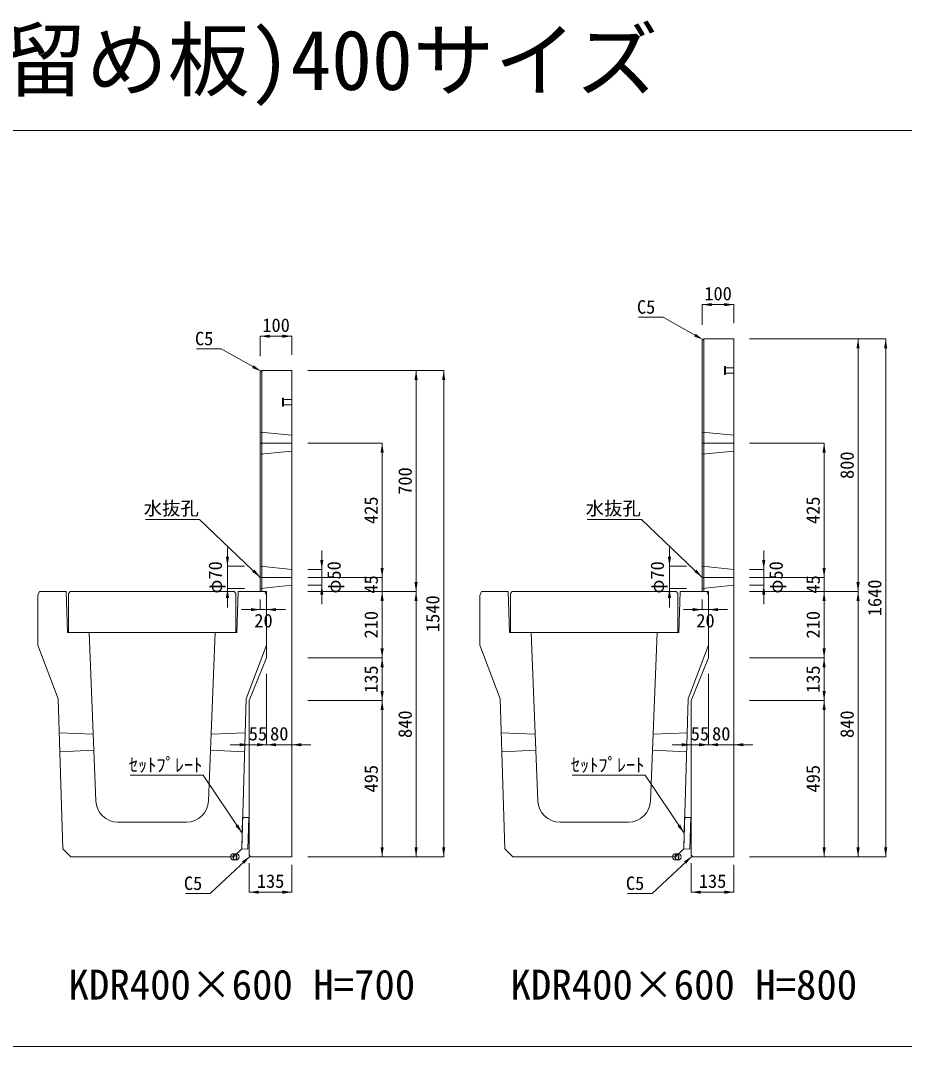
# Model space of a CAD drawing. Units: millimetres at full size, sheet at 1:40. Extents: x 172874 to 199766, y 869448 to 902797.
# Drawn here: x 194154 to 196954, y 881648 to 884897 of the extents above; entities that cross this region are included whole.
import ezdxf
from ezdxf.enums import TextEntityAlignment as Align

# ---------------------------------------------------------------- set-up
doc = ezdxf.new("R2010")
doc.units = ezdxf.units.MM
doc.header["$LTSCALE"] = 40
doc.header["$PDMODE"] = 32
doc.header["$PDSIZE"] = 20
for name, pattern in [('DASHED', [7.5, 6, -1.5]), ('USER2', [4.7625, 3.175, -1.5875]), ('USER3', [1.35, 0.75, -0.6])]:
    doc.linetypes.add(name, pattern=pattern)
for name, color, linetype, lineweight in [('セットプレート', 3, 'Continuous', 13), ('パネックスKDR', 2, 'Continuous', 13), ('図枠', 5, 'Continuous', 13), ('寸法線', 7, 'Continuous', 13), ('引出線', 4, 'Continuous', 13), ('本体', 2, 'Continuous', 13), ('補助線', 8, 'Continuous', 13), ('ｲﾝｻｰﾄ', 3, 'USER3', 5)]:
    doc.layers.add(name, color=color, linetype=linetype, lineweight=lineweight)
doc.layers.add('文字', color=7, linetype='Continuous')
doc.styles.add('ＭＳ ゴシック', font='')
doc.styles.get('ＭＳ ゴシック').set_extended_font_data('MS Gothic')

# ---------------------------------------------------------------- blocks, each defined once
blk = doc.blocks.new('filled_arrow')
at = {"color": 0, "linetype": 'Continuous', "lineweight": -2}
blk.add_solid([(7.5, 1.25), (0, 0), (7.5, -1.25)], dxfattribs=at)

msp = doc.modelspace()

# ---------------------------------------------------------------- linework, layer by layer
at = {"layer": 'セットプレート'}
for points in [[(194854.36, 882273.72), (194874.35, 882273.13), (194877.3, 882373.09), (194857.31, 882373.68)], [(196254.36, 882273.72), (196274.35, 882273.13), (196277.3, 882373.09), (196257.31, 882373.68)]]:
    msp.add_lwpolyline(points, close=True, dxfattribs=at)
at = {"layer": 'パネックスKDR'}
for p, q in [((196313.37, 883883.73), (196318.37, 883888.73)), ((196318.37, 883888.73), (196413.37, 883888.73)), ((196413.37, 883888.73), (196413.37, 882248.73)), ((196313.37, 883883.73), (196313.37, 883088.73)), ((194913.37, 883783.73), (194918.37, 883788.73)), ((194918.37, 883788.73), (195013.37, 883788.73)), ((195013.37, 883788.73), (195013.37, 882248.73)), ((194913.37, 883783.73), (194913.37, 883088.73)), ((194913.37, 883088.73), (194933.37, 883088.73)), ((194933.37, 883088.73), (194933.37, 882878.73)), ((196313.37, 883088.73), (196333.37, 883088.73)), ((196333.37, 883088.73), (196333.37, 882878.73)), ((194933.37, 882878.73), (194878.37, 882743.73)), ((196333.37, 882878.73), (196278.37, 882743.73)), ((194878.37, 882743.73), (194878.37, 882253.73)), ((196278.37, 882743.73), (196278.37, 882253.73)), ((194878.37, 882253.73), (194883.37, 882248.73)), ((194883.37, 882248.73), (195013.37, 882248.73)), ((196278.37, 882253.73), (196283.37, 882248.73)), ((196283.37, 882248.73), (196413.37, 882248.73))]:
    msp.add_line(p, q, dxfattribs=at)
at = {"layer": 'パネックスKDR', "lineweight": 5}
for p, q in [((196318.37, 883888.73), (196318.37, 883088.73)), ((194918.37, 883788.73), (194918.37, 883088.73))]:
    msp.add_line(p, q, dxfattribs=at)
at = {"layer": 'パネックスKDR', "linetype": 'DASHED', "lineweight": 9}
for p, q in [((194913.37, 883593.73), (195013.37, 883583.73)), ((196313.37, 883593.73), (196413.37, 883583.73)), ((194913.37, 883523.73), (195013.37, 883533.73)), ((196313.37, 883523.73), (196413.37, 883533.73)), ((194913.37, 883168.73), (195013.37, 883158.73)), ((196313.37, 883168.73), (196413.37, 883158.73)), ((194913.37, 883098.73), (195013.37, 883108.73)), ((196313.37, 883098.73), (196413.37, 883108.73))]:
    msp.add_line(p, q, dxfattribs=at)
at = {"layer": '図枠'}
for p, q in [((187274.21, 884548.33), (199766.29, 884548.33)), ((187274.21, 884548.33), (199766.29, 884548.33)), ((187274.21, 881648.33), (199766.29, 881648.33))]:
    msp.add_line(p, q, dxfattribs=at)
at = {"layer": '寸法線'}
for p, q in [((196313.37, 883997.28), (196413.37, 883997.28)), ((196313.37, 883933.73), (196313.37, 883997.28)), ((196413.37, 883938.73), (196413.37, 883997.28)), ((194913.37, 883897.28), (195013.37, 883897.28)), ((194913.37, 883833.73), (194913.37, 883897.28)), ((195013.37, 883838.73), (195013.37, 883897.28)), ((196463.37, 883888.73), (196894.21, 883888.73)), ((196463.37, 883888.73), (196806.71, 883888.73)), ((196806.71, 883088.73), (196806.71, 883888.73)), ((196894.21, 882248.73), (196894.21, 883888.73)), ((195063.37, 883788.73), (195494.21, 883788.73)), ((195063.37, 883788.73), (195406.71, 883788.73)), ((195406.71, 883088.73), (195406.71, 883788.73)), ((195494.21, 882248.73), (195494.21, 883788.73)), ((195063.37, 883558.73), (195299.21, 883558.73)), ((195299.21, 883133.73), (195299.21, 883558.73)), ((196463.37, 883558.73), (196699.21, 883558.73)), ((196699.21, 883133.73), (196699.21, 883558.73)), ((194809.3, 883228.73), (194809.3, 883038.73)), ((195108.04, 883218.73), (195108.04, 883048.73)), ((196209.3, 883228.73), (196209.3, 883038.73)), ((196508.04, 883218.73), (196508.04, 883048.73)), ((195299.21, 883028.73), (195299.21, 883193.73)), ((196699.21, 883028.73), (196699.21, 883193.73)), ((194863.37, 883168.73), (194809.3, 883168.73)), ((195063.37, 883158.73), (195108.04, 883158.73)), ((196263.37, 883168.73), (196209.3, 883168.73)), ((196463.37, 883158.73), (196508.04, 883158.73)), ((195063.37, 883133.73), (195299.21, 883133.73)), ((195063.37, 883133.73), (195299.21, 883133.73)), ((195063.37, 883108.73), (195108.04, 883108.73)), ((196463.37, 883133.73), (196699.21, 883133.73)), ((196463.37, 883133.73), (196699.21, 883133.73)), ((196463.37, 883108.73), (196508.04, 883108.73)), ((194863.37, 883098.73), (194809.3, 883098.73)), ((195063.37, 883088.73), (195406.71, 883088.73)), ((195063.37, 883088.73), (195299.21, 883088.73)), ((195063.37, 883088.73), (195406.71, 883088.73)), ((195063.37, 883088.73), (195299.21, 883088.73)), ((195299.21, 883088.73), (195299.21, 882878.73)), ((195406.71, 883088.73), (195406.71, 882248.73)), ((196263.37, 883098.73), (196209.3, 883098.73)), ((196463.37, 883088.73), (196806.71, 883088.73)), ((196463.37, 883088.73), (196699.21, 883088.73)), ((196463.37, 883088.73), (196806.71, 883088.73)), ((196463.37, 883088.73), (196699.21, 883088.73)), ((196699.21, 883088.73), (196699.21, 882878.73)), ((196806.71, 883088.73), (196806.71, 882248.73)), ((194913.37, 883063.73), (194913.37, 883031.65)), ((194933.37, 883063.73), (194933.37, 883031.65)), ((196313.37, 883063.73), (196313.37, 883031.65)), ((196333.37, 883063.73), (196333.37, 883031.65)), ((194853.37, 883031.65), (194993.37, 883031.65)), ((196253.37, 883031.65), (196393.37, 883031.65)), ((195063.37, 882878.73), (195299.21, 882878.73)), ((195063.37, 882878.73), (195299.21, 882878.73)), ((195299.21, 882878.73), (195299.21, 882743.73)), ((196463.37, 882878.73), (196699.21, 882878.73)), ((196463.37, 882878.73), (196699.21, 882878.73)), ((196699.21, 882878.73), (196699.21, 882743.73)), ((194933.37, 882828.73), (194933.37, 882603.73)), ((194933.37, 882828.73), (194933.37, 882603.73)), ((195013.37, 882828.73), (195013.37, 882603.73)), ((196333.37, 882828.73), (196333.37, 882603.73)), ((196333.37, 882828.73), (196333.37, 882603.73)), ((196413.37, 882828.73), (196413.37, 882603.73)), ((195063.37, 882743.73), (195299.21, 882743.73)), ((195063.37, 882743.73), (195299.21, 882743.73)), ((195299.21, 882743.73), (195299.21, 882248.73)), ((196463.37, 882743.73), (196699.21, 882743.73)), ((196463.37, 882743.73), (196699.21, 882743.73)), ((196699.21, 882743.73), (196699.21, 882248.73)), ((194878.37, 882693.73), (194878.37, 882603.73)), ((196278.37, 882693.73), (196278.37, 882603.73)), ((194993.37, 882603.73), (194818.37, 882603.73)), ((194873.37, 882603.73), (195073.37, 882603.73)), ((196393.37, 882603.73), (196218.37, 882603.73)), ((196273.37, 882603.73), (196473.37, 882603.73)), ((194878.37, 882228.73), (194878.37, 882136.93)), ((195063.37, 882248.73), (195494.21, 882248.73)), ((195063.37, 882248.73), (195406.71, 882248.73)), ((195063.37, 882248.73), (195299.21, 882248.73)), ((196278.37, 882228.73), (196278.37, 882136.93)), ((196463.37, 882248.73), (196894.21, 882248.73)), ((196463.37, 882248.73), (196806.71, 882248.73)), ((196463.37, 882248.73), (196699.21, 882248.73)), ((195013.37, 882223.73), (195013.37, 882136.93)), ((196413.37, 882223.73), (196413.37, 882136.93)), ((194878.37, 882136.93), (195013.37, 882136.93)), ((196278.37, 882136.93), (196413.37, 882136.93))]:
    msp.add_line(p, q, dxfattribs=at)
at = {"layer": '引出線'}
for points in [[(196315.87, 883886.23), (196189.5, 883957.31), (196111.73, 883957.31)], [(194915.87, 883786.23), (194789.5, 883857.31), (194711.73, 883857.31)], [(194913.37, 883133.73), (194720.91, 883317.18), (194549.17, 883317.18)], [(196313.37, 883133.73), (196120.91, 883317.18), (195949.17, 883317.18)], [(194855.84, 882323.7), (194732.18, 882507.17), (194500.82, 882507.17)], [(196255.84, 882323.7), (196132.18, 882507.17), (195900.82, 882507.17)], [(194880.87, 882251.23), (194754.5, 882132.58), (194676.73, 882132.58)], [(196280.87, 882251.23), (196154.5, 882132.58), (196076.73, 882132.58)]]:
    msp.add_lwpolyline(points, dxfattribs=at)
at = {"layer": '本体'}
for p, q in [((194214.37, 883088.73), (194208.37, 883076.73)), ((194208.37, 883076.73), (194208.37, 882918.73)), ((194214.37, 883088.73), (194298.37, 883088.73)), ((194298.37, 883088.73), (194302.37, 882958.73)), ((194843.37, 883088.73), (194839.37, 882958.73)), ((194843.37, 883088.73), (194927.37, 883088.73)), ((194927.37, 883088.73), (194933.37, 883076.73)), ((194933.37, 883076.73), (194933.37, 882918.73)), ((195614.37, 883088.73), (195608.37, 883076.73)), ((195608.37, 883076.73), (195608.37, 882918.73)), ((195614.37, 883088.73), (195698.37, 883088.73)), ((195698.37, 883088.73), (195702.37, 882958.73)), ((196243.37, 883088.73), (196239.37, 882958.73)), ((196243.37, 883088.73), (196327.37, 883088.73)), ((196327.37, 883088.73), (196333.37, 883076.73)), ((196333.37, 883076.73), (196333.37, 882918.73)), ((194302.37, 882958.73), (194370.87, 882958.73)), ((194370.87, 882958.73), (194392.18, 882425.93)), ((194770.87, 882958.73), (194749.56, 882425.93)), ((194770.87, 882958.73), (194839.37, 882958.73)), ((195702.37, 882958.73), (195770.87, 882958.73)), ((195770.87, 882958.73), (195792.18, 882425.93)), ((196170.87, 882958.73), (196149.56, 882425.93)), ((196170.87, 882958.73), (196239.37, 882958.73)), ((194208.37, 882918.73), (194273.37, 882748.73)), ((194933.37, 882918.73), (194868.37, 882748.73)), ((195608.37, 882918.73), (195673.37, 882748.73)), ((196333.37, 882918.73), (196268.37, 882748.73)), ((194273.37, 882748.73), (194287.38, 882273.72)), ((194868.37, 882748.73), (194854.36, 882273.72)), ((195673.37, 882748.73), (195687.38, 882273.72)), ((196268.37, 882748.73), (196254.36, 882273.72)), ((194462.13, 882358.73), (194679.61, 882358.73)), ((195862.13, 882358.73), (196079.61, 882358.73)), ((194287.38, 882273.72), (194313.11, 882248.73)), ((194828.63, 882248.73), (194854.36, 882273.72)), ((195687.38, 882273.72), (195713.11, 882248.73)), ((196228.63, 882248.73), (196254.36, 882273.72)), ((194313.11, 882248.73), (194828.63, 882248.73)), ((195713.11, 882248.73), (196228.63, 882248.73))]:
    msp.add_line(p, q, dxfattribs=at)
at = {"layer": '本体', "linetype": 'USER2'}
for p, q in [((194276.52, 882641.73), (194383.75, 882636.73)), ((194757.99, 882636.73), (194865.21, 882641.73)), ((195676.52, 882641.73), (195783.75, 882636.73)), ((196157.99, 882636.73), (196265.21, 882641.73)), ((194385.75, 882586.73), (194278.29, 882581.73)), ((194755.99, 882586.73), (194863.45, 882581.73)), ((195785.75, 882586.73), (195678.29, 882581.73)), ((196155.99, 882586.73), (196263.45, 882581.73))]:
    msp.add_line(p, q, dxfattribs=at)
at = {"layer": '本体', "lineweight": 20}
for points in [[(194305.87, 883082.73), (194310.87, 883088.73), (194830.87, 883088.73), (194835.87, 883082.73), (194835.87, 882958.73), (194305.87, 882958.73)], [(195705.87, 883082.73), (195710.87, 883088.73), (196230.87, 883088.73), (196235.87, 883082.73), (196235.87, 882958.73), (195705.87, 882958.73)]]:
    msp.add_lwpolyline(points, close=True, dxfattribs=at)
at = {"layer": '本体'}
for centre, start, end in [((194462.13, 882428.73), 182.29061, 270), ((194679.61, 882428.73), 270, 357.70939), ((195862.13, 882428.73), 182.29061, 270), ((196079.61, 882428.73), 270, 357.70939)]:
    msp.add_arc(centre, 70, start, end, dxfattribs=at)
at = {"layer": '補助線'}
for p, q in [((194913.37, 883558.73), (195013.37, 883558.73)), ((196313.37, 883558.73), (196413.37, 883558.73)), ((194913.37, 883133.73), (195013.37, 883133.73)), ((196313.37, 883133.73), (196413.37, 883133.73))]:
    msp.add_line(p, q, dxfattribs=at)
for p in [(194829.37, 882248.73), (194836.37, 882248.73), (194836.37, 882248.73), (196229.37, 882248.73), (196236.37, 882248.73), (196236.37, 882248.73)]:
    msp.add_point(p, dxfattribs=at)
at = {"layer": 'ｲﾝｻｰﾄ'}
for p, q in [((196383.37, 883801.23), (196383.37, 883776.23)), ((196386.37, 883801.23), (196383.37, 883801.23)), ((196386.37, 883776.23), (196386.37, 883801.23)), ((196413.37, 883797.23), (196386.37, 883797.23)), ((196383.37, 883776.23), (196386.37, 883776.23)), ((196386.37, 883780.23), (196413.37, 883780.23)), ((194983.37, 883701.23), (194983.37, 883676.23)), ((194986.37, 883701.23), (194983.37, 883701.23)), ((194986.37, 883676.23), (194986.37, 883701.23)), ((195013.37, 883697.23), (194986.37, 883697.23)), ((194983.37, 883676.23), (194986.37, 883676.23)), ((194986.37, 883680.23), (195013.37, 883680.23))]:
    msp.add_line(p, q, dxfattribs=at)

# ---------------------------------------------------------------- block references
at = {"layer": '寸法線', "xscale": 4, "yscale": 4}
for p in [(196313.37, 883997.28), (194913.37, 883897.28), (194933.37, 883031.65), (196333.37, 883031.65), (194933.37, 882603.73), (195013.37, 882603.73), (196333.37, 882603.73), (196413.37, 882603.73), (194878.37, 882136.93), (196278.37, 882136.93)]:
    msp.add_blockref('filled_arrow', p, dxfattribs=at)
for p, rotation in [((196413.37, 883997.28), 180), ((195013.37, 883897.28), 180), ((196806.71, 883888.73), 270), ((196894.21, 883888.73), 270), ((195406.71, 883788.73), 270), ((195494.21, 883788.73), 270), ((195299.21, 883558.73), 270), ((196699.21, 883558.73), 270), ((194809.3, 883168.73), 90), ((195108.04, 883158.73), 90), ((196209.3, 883168.73), 90), ((196508.04, 883158.73), 90), ((195299.21, 883133.73), 90), ((195299.21, 883133.73), 90), ((196699.21, 883133.73), 90), ((196699.21, 883133.73), 90), ((195108.04, 883108.73), 270), ((195406.71, 883088.73), 90), ((196508.04, 883108.73), 270), ((196806.71, 883088.73), 90), ((194809.3, 883098.73), 270), ((195299.21, 883088.73), 270), ((195299.21, 883088.73), 270), ((195406.71, 883088.73), 270), ((196209.3, 883098.73), 270), ((196699.21, 883088.73), 270), ((196699.21, 883088.73), 270), ((196806.71, 883088.73), 270), ((194913.37, 883031.65), 180), ((196313.37, 883031.65), 180), ((195299.21, 882878.73), 90), ((195299.21, 882878.73), 270), ((196699.21, 882878.73), 90), ((196699.21, 882878.73), 270), ((195299.21, 882743.73), 90), ((196699.21, 882743.73), 90), ((195299.21, 882743.73), 270), ((196699.21, 882743.73), 270), ((194878.37, 882603.73), 180), ((194933.37, 882603.73), 180), ((196278.37, 882603.73), 180), ((196333.37, 882603.73), 180), ((195299.21, 882248.73), 90), ((195406.71, 882248.73), 90), ((195494.21, 882248.73), 90), ((196699.21, 882248.73), 90), ((196806.71, 882248.73), 90), ((196894.21, 882248.73), 90), ((195013.37, 882136.93), 180), ((196413.37, 882136.93), 180)]:
    msp.add_blockref('filled_arrow', p, dxfattribs=dict(at, rotation=rotation))
at = {"layer": '引出線', "xscale": 4, "yscale": 4}
for p, rotation in [((196315.87, 883886.23), 150.6), ((194915.87, 883786.23), 150.6), ((194913.37, 883133.73), 136.4), ((196313.37, 883133.73), 136.4), ((194855.84, 882323.7), 124), ((196255.84, 882323.7), 124), ((194880.87, 882251.23), 223.2), ((196280.87, 882251.23), 223.2)]:
    msp.add_blockref('filled_arrow', p, dxfattribs=dict(at, rotation=rotation))

# ---------------------------------------------------------------- texts
at = {"layer": '寸法線', "style": 'ＭＳ ゴシック'}
for s, p in [('100', (196363.37, 884032.28)), ('100', (194963.37, 883932.28)), ('20', (194923.37, 882996.65)), ('20', (196323.37, 882996.65)), ('55', (194905.87, 882638.73)), ('80', (194973.37, 882638.73)), ('55', (196305.87, 882638.73)), ('80', (196373.37, 882638.73)), ('135', (194945.87, 882171.93)), ('135', (196345.87, 882171.93))]:
    msp.add_text(s, height=42.72, dxfattribs=at).set_placement(p, align=Align.MIDDLE_CENTER)
for s, p in [('800', (196771.71, 883488.73)), ('700', (195371.71, 883438.73)), ('425', (195264.21, 883346.23)), ('425', (196664.21, 883346.23)), ('φ70', (194770.64, 883133.73)), ('φ50', (195146.7, 883133.73)), ('φ70', (196170.64, 883133.73)), ('φ50', (196546.7, 883133.73)), ('45', (195264.21, 883111.23)), ('45', (196664.21, 883111.23)), ('1640', (196859.21, 883068.73)), ('1540', (195459.21, 883018.73)), ('210', (195264.21, 882983.73)), ('210', (196664.21, 882983.73)), ('135', (195264.21, 882811.23)), ('135', (196664.21, 882811.23)), ('840', (195371.71, 882668.73)), ('840', (196771.71, 882668.73)), ('495', (195264.21, 882496.23)), ('495', (196664.21, 882496.23))]:
    msp.add_text(s, height=42.72, rotation=90, dxfattribs=at).set_placement(p, align=Align.MIDDLE_CENTER)
at = {"layer": '引出線', "style": 'ＭＳ ゴシック'}
for s, p in [('C5', (196164.5, 884011.31)), ('C5', (194764.5, 883911.31)), ('水抜孔', (194718.66, 883373.46)), ('水抜孔', (196118.66, 883373.46)), ('ｾｯﾄﾌﾟﾚｰﾄ', (194729.93, 882561.17)), ('ｾｯﾄﾌﾟﾚｰﾄ', (196129.93, 882561.17)), ('C5', (194729.5, 882186.58)), ('C5', (196129.5, 882186.58))]:
    msp.add_text(s, height=42.72, dxfattribs=at).set_placement(p, align=Align.TOP_RIGHT)
at = {"layer": '文字', "style": 'ＭＳ ゴシック'}
for s, height, p in [('パネックス[KDR](車道用)(深溝U字溝対応簡易土留め板)400サイズ', 189.9, (188536.39, 884619.95)), ('KDR400×600 H=700', 94.94, (194305.95, 881768.34)), ('KDR400×600 H=800', 94.94, (195705.95, 881768.34))]:
    msp.add_text(s, height=height, dxfattribs=at).set_placement(p, align=Align.BOTTOM_LEFT)

doc.saveas('drawing.dxf')
